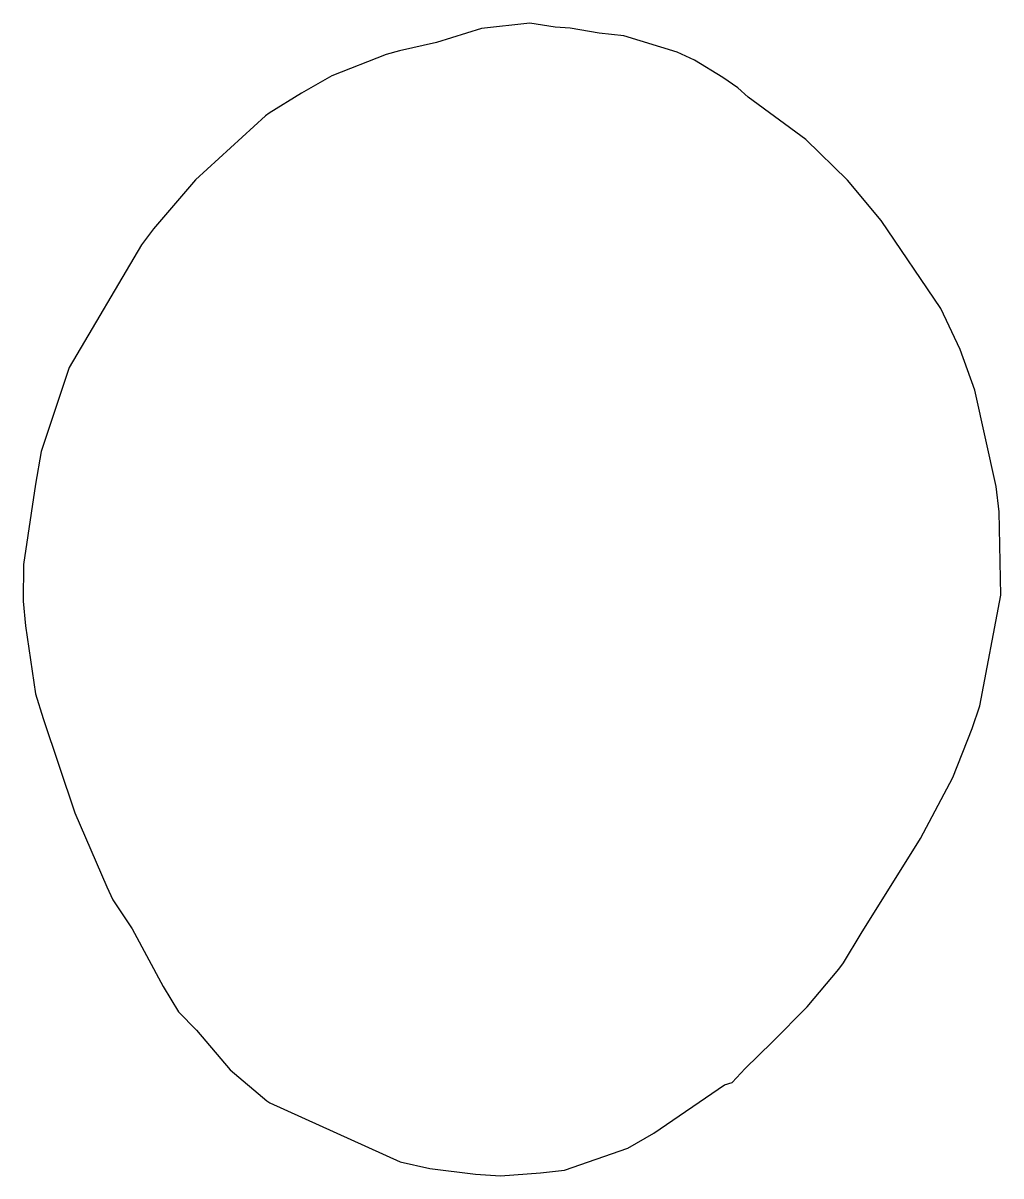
# Model space of a CAD drawing. Extents: x 78 to 94.1, y 98.5 to 117.4.
import ezdxf

# ---------------------------------------------------------------- set-up
doc = ezdxf.new("R2010")
doc.units = 0
doc.layers.add('36_108000', color=7, linetype='CONTINUOUS')

msp = doc.modelspace()

# ---------------------------------------------------------------- linework, layer by layer
at = {"layer": '36_108000', "color": 5}
msp.add_lwpolyline([(91.40701, 101.90301), (91.484, 102.006), (91.776, 102.48801), (92.75201, 104.048), (93.28101, 105.051), (93.60101, 105.856), (93.72501, 106.22501), (94.07201, 108.047), (94.04101, 109.41501), (93.992, 109.828), (93.64201, 111.411), (93.40201, 112.08201), (93.08401, 112.75201), (92.10201, 114.2), (91.55, 114.85901), (90.86501, 115.52901), (89.91701, 116.22301), (89.748, 116.37601), (89.50101, 116.55), (89.037, 116.83201), (88.75401, 116.96201), (87.87501, 117.23301), (87.471, 117.27801), (86.995, 117.357), (86.746, 117.37401), (86.33, 117.44201), (85.538, 117.355), (84.79601, 117.12), (84.192, 116.98601), (83.97401, 116.925), (83.08, 116.57301), (82.581, 116.29001), (82.049, 115.96301), (81.98801, 115.91901), (80.839, 114.866), (80.147, 114.061), (79.95, 113.799), (78.761, 111.783), (78.303, 110.40601), (78.208, 109.866), (78.01601, 108.547), (78.006, 107.94501), (78.04501, 107.539), (78.21301, 106.422), (78.33701, 106.019), (78.859, 104.47), (79.382, 103.25201), (79.479, 103.04301), (79.79601, 102.566), (80.30901, 101.618), (80.56001, 101.201), (80.853, 100.899), (81.40601, 100.24901), (82.01, 99.73901), (82.06001, 99.705), (84.203, 98.73501), (84.69, 98.62701), (85.44, 98.534), (85.85101, 98.505), (86.509, 98.55701), (86.901, 98.59801), (87.94, 98.96001), (88.367, 99.20701), (89.53001, 99.99901), (89.658, 100.039), (89.871, 100.271), (90.314, 100.702), (90.88801, 101.28001), (91.40701, 101.90301)], dxfattribs=at)

doc.saveas('drawing.dxf')
